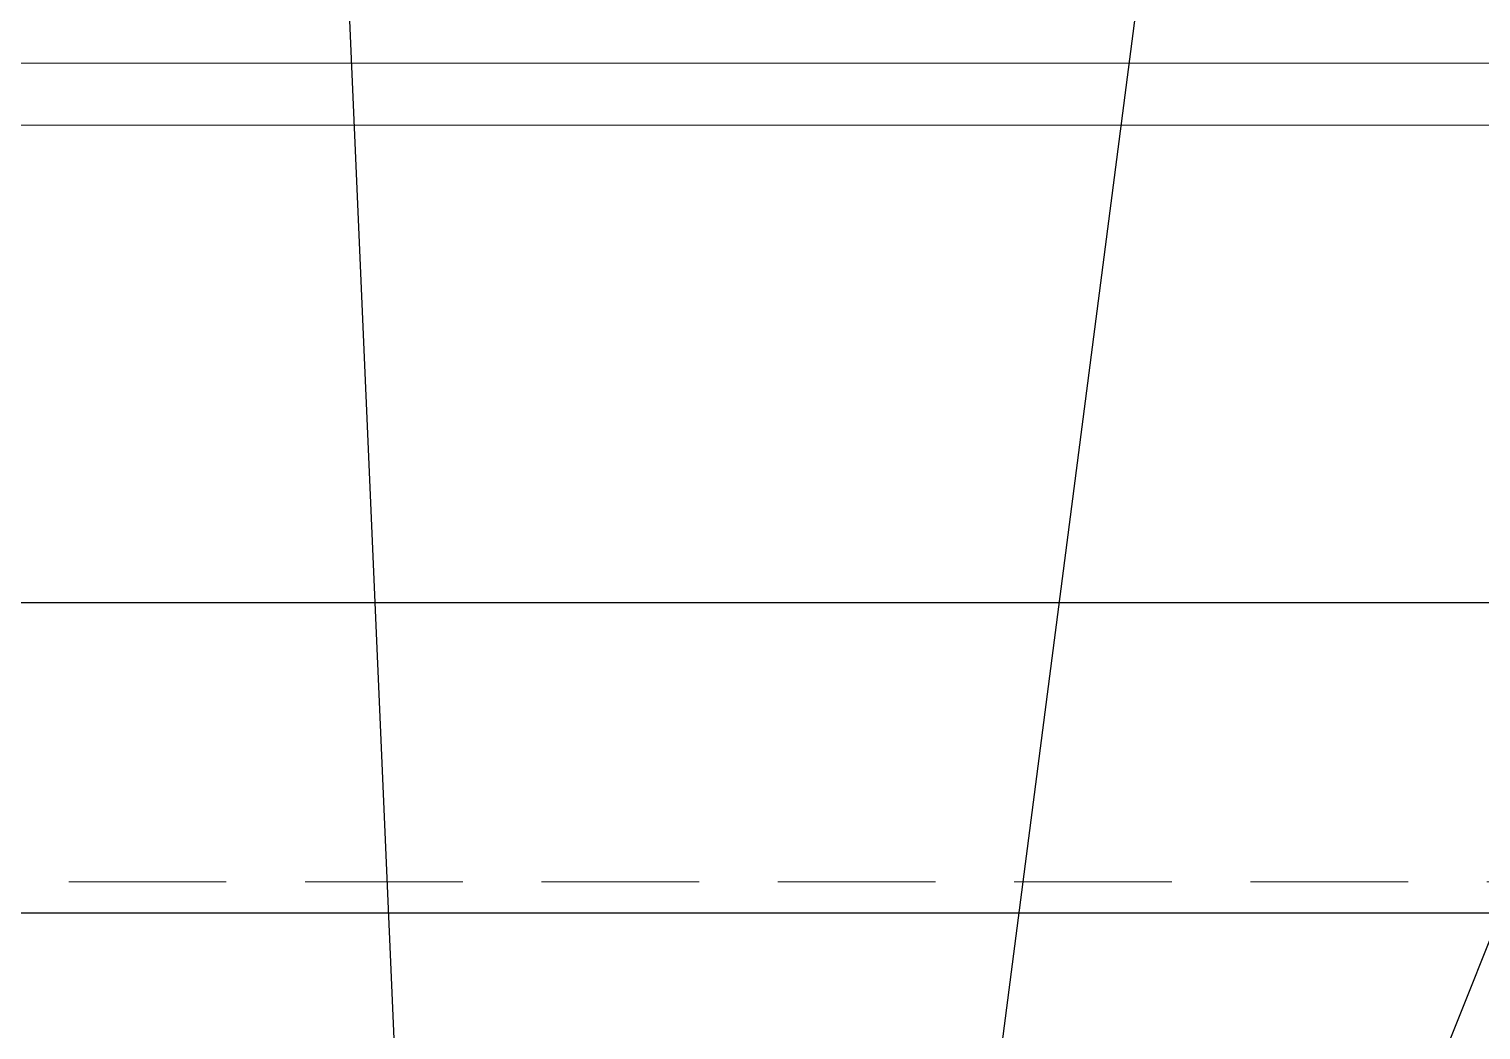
# Model space of a CAD drawing. Header units: millimetres. Extents: x -41310 to 13905, y 1865 to 89610.
# Drawn here: x 6025.1 to 6259.1, y 7374.1 to 7535.5 of the extents above; entities that cross this region are included whole.
import ezdxf

# ---------------------------------------------------------------- set-up
doc = ezdxf.new("R2010")
doc.units = ezdxf.units.MM
doc.linetypes.add('DASHED', pattern=[19.05, 12.7, -6.35])
doc.layers.add('01粗实线', color=7, linetype='Continuous')
doc.layers.add('5尺寸标注层', color=3, linetype='Continuous')
doc.layers.add('04细虚线', color=6, linetype='DASHED', lineweight=20)
doc.layers.add('1轮廓实线层', color=7, linetype='Continuous', lineweight=0)

msp = doc.modelspace()

# ---------------------------------------------------------------- linework, layer by layer
at = {"layer": '01粗实线', "ltscale": 2, "extrusion": (-0.004685, -0.017452, 0.999837)}
for p, q in [((5834.06, 7442.98, 157.26), (6384.06, 7442.98, 159.84)), ((5884.07, 7392.99, 156.62), (6334.06, 7392.99, 158.73))]:
    msp.add_line(p, q, dxfattribs=at)
at = {"layer": '04细虚线', "ltscale": 2, "extrusion": (-0.004685, -0.017452, 0.999837)}
msp.add_line((5879.07, 7397.99, 156.68), (6339.06, 7397.99, 158.84), dxfattribs=at)
at = {"layer": '1轮廓实线层', "ltscale": 2, "extrusion": (-0.004685, -0.017452, 0.999837)}
for p, q in [((6440.05, 7529.97, 161.62), (5778.06, 7529.97, 158.51)), ((5778.06, 7519.97, 158.34), (6440.05, 7519.97, 161.44))]:
    msp.add_line(p, q, dxfattribs=at)
at = {"layer": '5尺寸标注层', "ltscale": 2, "extrusion": (-0.004685, -0.017452, 0.999837)}
for p, q in [((6068.56, 7724.45, 80.59), (6088.38, 7269.01, 155.41)), ((6394.25, 7724.75, 82.12), (6127.9, 7055.31, 151.87)), ((6227.46, 7723.28, 81.31), (6175.03, 7318.97, 156.69))]:
    msp.add_line(p, q, dxfattribs=at)

doc.saveas('drawing.dxf')
